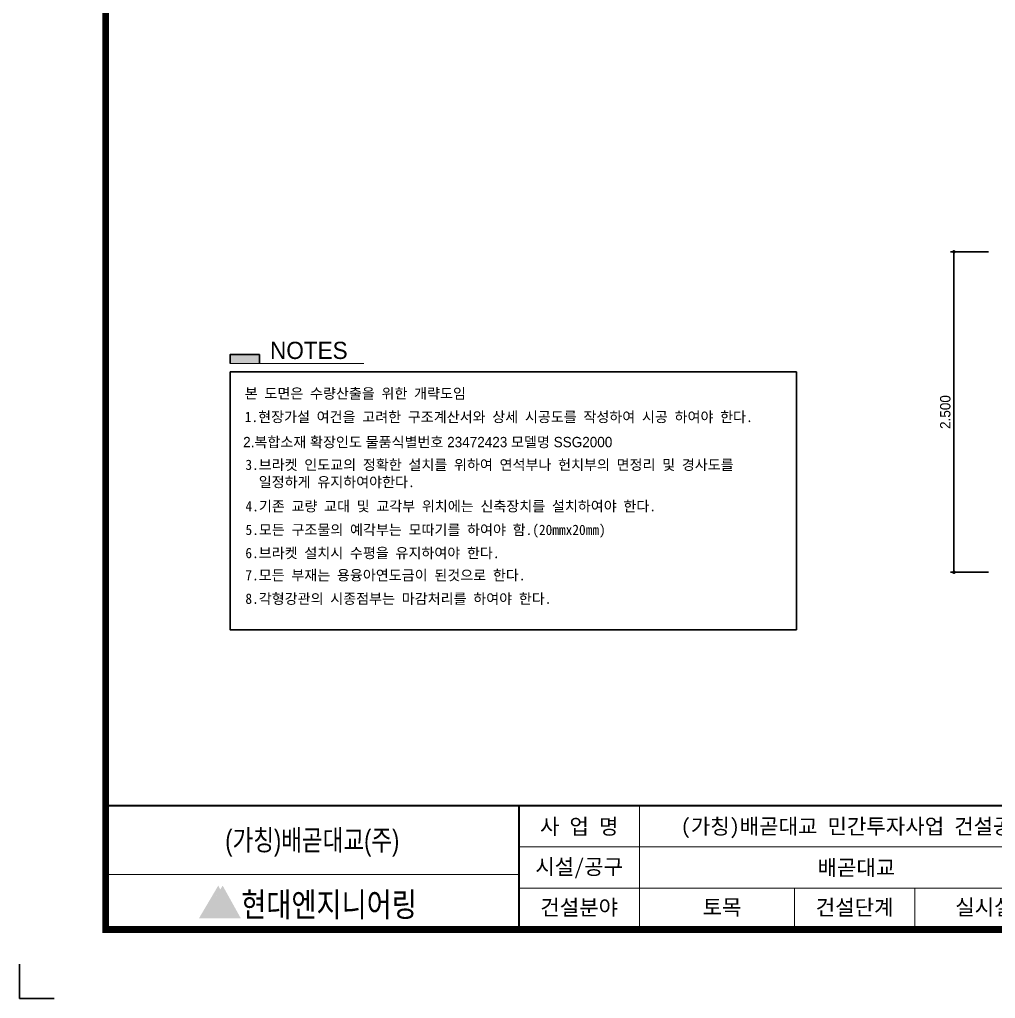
# Model space of a CAD drawing. Header units: millimetres. Extents: x 173610 to 224070, y -281283 to -269403.
# Drawn here: x 173610 to 179277, y -281283 to -275595 of the extents above; entities that cross this region are included whole.
import ezdxf
from ezdxf.enums import TextEntityAlignment as Align

# ---------------------------------------------------------------- set-up
doc = ezdxf.new("R2010")
doc.units = ezdxf.units.MM
for name, color, linetype in [('CS-DIML', 1, 'Continuous'), ('CX-BORD', 3, 'Continuous'), ('CX-BORD-LIN1', 4, 'Continuous'), ('CX-BORD-LIN2', 3, 'Continuous'), ('CX-BORD-TEX1', 7, 'Continuous'), ('CX-BORD-TEX2', 6, 'Continuous'), ('CX-BORD-TEX3', 4, 'Continuous'), ('CX-LGND', 3, 'Continuous'), ('CX-LGND-LINE', 4, 'Continuous'), ('CX-LGND-TEXT', 3, 'Continuous'), ('CX-MISC', 2, 'Continuous'), ('DIM01', 1, 'Continuous'), ('DIML', 1, 'Continuous')]:
    doc.layers.add(name, color=color, linetype=linetype)
doc.styles.add('HYM', font='')
doc.styles.add('MLTMHTXT', font='Dotum_1.TTF')
doc.styles.add('TB_BTXT', font='H2GTRE_1.TTF')
doc.styles.add('TB_TEXT', font='')
doc.styles.add('TEXT', font='Dotum_1.TTF')
doc.styles.add('돋움', font='Dotum_1.TTF')
doc.styles.get('HYM').set_extended_font_data('HY울릉도B')
doc.styles.get('TB_TEXT').set_extended_font_data('DotumChe')
doc.dimstyles.new('사본 일반도면_0100', dxfattribs={"dimtxt": 600, "dimasz": 200, "dimexe": 200, "dimexo": 0, "dimgap": 100, "dimtad": 1, "dimdec": 0, "dimlfac": 0.5, "dimzin": 0, "dimdsep": 46, "dimlunit": 6, "dimtxsty": 'TEXT', "dimblk": 'DOT', "dimcen": 0.09, "dimclrd": 1, "dimclre": 1, "dimclrt": 7, "dimadec": 8, "dimazin": 0, "dimtfac": 1, "dimtdec": 0, "dimtix": 1, "dimtmove": 2, "dimatfit": 3, "dimldrblk": 'DOT', "dimfxl": 200, "dimfrac": 2, "dimtolj": 1, "dimtzin": 0, "dimarcsym": 0})

# ---------------------------------------------------------------- blocks, each defined once
blk = doc.blocks.new('CXBLKA1')
at = {"layer": 'CX-BORD-TEX1', "true_color": 0xf0b400}
h = blk.add_hatch(color=40, dxfattribs=at)
h.dxf.hatch_style = 1
h.paths.add_polyline_path([(58.31, 31.65), (57.7, 32.75), (57.68, 32.75), (52.1, 23.29), (53.38, 23.29)])
at = {"layer": 'CX-BORD-TEX1', "true_color": 0x00b85c}
h = blk.add_hatch(color=112, dxfattribs=at)
h.dxf.hatch_style = 1
h.paths.add_polyline_path([(58.98, 32.75), (58.96, 32.75), (53.38, 23.29), (64.24, 23.29)])
at = {"layer": 'CX-BORD-LIN1', "const_width": 2}
blk.add_lwpolyline([(821, 20), (25, 20), (25, 574), (821, 574)], close=True, dxfattribs=at)
at = {"layer": 'CX-BORD-LIN1', "const_width": 0.6}
for points in [[(821, 56), (25, 56)], [(145, 20), (145, 56)]]:
    blk.add_lwpolyline(points, dxfattribs=at)
at = {"layer": 'CX-BORD-LIN2', "const_width": 0.3}
for points in [[(180, 20), (180, 56)], [(305, 44), (145, 44)], [(145, 36), (25, 36)], [(305, 32), (145, 32)], [(225, 20), (225, 32)], [(260, 20), (260, 32)]]:
    blk.add_lwpolyline(points, dxfattribs=at)
at = {"layer": 'CX-MISC'}
blk.add_lwpolyline([(10, 0), (0, 0), (0, 0), (0, 0), (0, 0), (0, 0), (0, 10)], dxfattribs=at)
at = {"layer": 'CX-BORD-TEX1', "color": 152, "style": 'HYM', "width": 0.83}
blk.add_text('현대엔지니어링', height=7, dxfattribs=at).set_placement((64.35, 23.77))
at = {"layer": 'CX-BORD-TEX1', "style": 'TB_BTXT'}
blk.add_attdef('UD_TITLE', text='', height=10, dxfattribs=at).set_placement((423, 553), align=Align.MIDDLE_CENTER)
at = {"layer": 'CX-BORD-TEX1', "style": 'MLTMHTXT', "width": 0.8, "flags": 4}
blk.add_attdef('EI_NAME', (69.69, 43.65), '', height=6, dxfattribs=at)
at = {"layer": 'CX-BORD-TEX1', "style": 'TB_BTXT', "flags": 4}
blk.add_attdef('CI_NAME', text='', height=5, dxfattribs=at).set_placement((85, 28), align=Align.MIDDLE_CENTER)
at = {"layer": 'CX-BORD-TEX2', "style": 'TB_BTXT'}
blk.add_attdef('PI_CNAME', text='', height=5, dxfattribs=at).set_placement((40, 552), align=Align.BOTTOM_LEFT)
blk.add_attdef('UD_SUBTITLE', text='', height=7, dxfattribs=at).set_placement((423, 538), align=Align.MIDDLE_CENTER)
at = {"layer": 'CX-BORD-TEX3', "style": 'TB_TEXT'}
for s, p in [('사 업 명', (162.5, 50)), ('시설/공구', (162.5, 38)), ('건설분야', (162.5, 26.5)), ('건설단계', (242.5, 26.5))]:
    blk.add_text(s, height=4.5, dxfattribs=at).set_placement(p, align=Align.MIDDLE)
at = {"layer": 'CX-BORD-TEX3', "style": 'TB_BTXT'}
blk.add_attdef('UD_CDNAME', text='', height=4, dxfattribs=at).set_placement((42, 544), align=Align.BOTTOM_LEFT)
at = {"layer": 'CX-BORD-TEX3', "style": 'TB_TEXT'}
for tag, height, p in [('DC_RDATE4', 3.5, (353, 52.5)), ('DC_RAPP4', 3.5, (510, 52.5)), ('DC_RCHK4', 3.5, (550, 52.5)), ('DC_RDGN4', 3.5, (590, 52.5)), ('PI_TITLE', 4.5, (243, 50)), ('DC_RNUM4', 3, (320, 52)), ('UD_CDIST', 4.5, (676, 50)), ('DC_RNUM3', 3, (320, 45)), ('DC_RDATE3', 3.5, (353, 45.4)), ('DC_RAPP3', 3.5, (510, 45.4)), ('DC_RCHK3', 3.5, (550, 45.4)), ('DC_RDGN3', 3.5, (590, 45.4)), ('FI_NAME', 4.5, (781, 44.87)), ('PI_CDNAME', 4.5, (243, 38)), ('DC_RDATE2', 3.5, (353, 38.5)), ('DC_RAPP2', 3.5, (510, 38.5)), ('DC_RCHK2', 3.5, (550, 38.5)), ('DC_RDGN2', 3.5, (590, 38.5)), ('DA_HSCALE', 4.5, (658.5, 38)), ('DA_VSCALE', 4.5, (693, 38)), ('DI_TITLE', 4.5, (781, 37.87)), ('DC_RNUM2', 3, (320, 38)), ('DC_RNUM1', 3, (320, 31)), ('DC_RDATE1', 3.5, (353, 31.5)), ('DC_RAPP1', 3.5, (510, 31.5)), ('DC_RCHK1', 3.5, (550, 31.5)), ('DC_RDGN1', 3.5, (590, 31.5)), ('DI_SUBTITLE', 3.5, (781, 30.87)), ('PA_CCLASS', 4.5, (204, 26.5)), ('PI_STAGE', 4.5, (283, 26.5)), ('DI_DRWNO', 4.5, (676, 26.5))]:
    blk.add_attdef(tag, text='', height=height, dxfattribs=at).set_placement(p, align=Align.MIDDLE_CENTER)
for tag, p in [('DC_RDES4', (377, 52.5)), ('DC_RDES3', (377, 45.4)), ('DC_RDES2', (377, 38.5)), ('DC_RDES1', (377, 31.5))]:
    blk.add_attdef(tag, text='', height=3.5, dxfattribs=at).set_placement(p, align=Align.MIDDLE_LEFT)
at = {"layer": 'CX-BORD-TEX3', "style": 'TB_TEXT', "flags": 1}
for tag, p in [('PI_ID', (24, 16)), ('PI_CCODE', (31, 16)), ('PA_DSDATE', (47, 16)), ('PA_DEDATE', (64, 16)), ('PA_CSDATE', (81, 16)), ('PA_CEDATE', (98, 16)), ('PA_CFDATE', (114, 16)), ('EI_ENAME', (132, 16)), ('EI_DEPT', (146, 16)), ('EI_PERSON', (158, 16)), ('EI_EMAIL', (174, 16)), ('CI_CATEG', (189, 16)), ('CI_ROLE', (204, 16)), ('CI_ONAME', (216, 16)), ('CI_ADDR', (232, 16)), ('CI_TEL', (246, 16)), ('CI_FAX', (257, 16)), ('CI_HPADDR', (270, 16)), ('CI_CODE', (287, 16)), ('CI_DEPT', (300, 16)), ('CI_PERSON', (312, 16)), ('CI_EMAIL', (329, 16)), ('CI_PROLE', (342, 16)), ('DI_MANCODE', (357, 16)), ('DI_CATEG', (377, 16)), ('DI_LDATE', (392, 16)), ('DI_PCLASS', (407, 16)), ('DI_MMCLASS', (424, 16)), ('DI_MSCLASS', (443, 16)), ('DI_ECLASS', (462, 16)), ('DI_FNAME', (478, 16)), ('DC_ONAME', (493, 16)), ('DC_NNAME', (510, 16)), ('FI_CODE', (529, 16)), ('FI_CLASS', (545, 16)), ('FI_ICODE1', (563, 16)), ('FI_ICODE2', (581, 16)), ('------------', (597, 16))]:
    blk.add_attdef(tag, p, '', height=2, dxfattribs=at)
blk = doc.blocks.new('_Dot')
at = {"layer": 'DIML', "color": 140, "linetype": 'Continuous'}
blk.add_line((0, 0), (-1, 0), dxfattribs=at)
at = {"layer": 'DIML', "color": 140, "linetype": 'Continuous', "const_width": 0.5}
blk.add_lwpolyline([(-0.25, 0, 1), (0.25, 0, 1)], format="xyb", close=True, dxfattribs=at)
blk = doc.blocks.new('*D284')
at = {"layer": 'CS-DIML', "color": 140, "lineweight": -2}
for p, q in [((179236.4, -276944.6), (179016.4, -276944.6)), ((179036.4, -276964.6), (179036.4, -278786.9)), ((179236.4, -278806.9), (179016.4, -278806.9))]:
    blk.add_line(p, q, dxfattribs=at)
at = {"layer": 'Defpoints', "color": 0}
for p in [(179236.4, -276944.6), (179036.4, -278806.9), (179236.4, -278806.9)]:
    blk.add_point(p, dxfattribs=at)
at = {"layer": 'CS-DIML', "color": 140, "lineweight": -2, "xscale": 20, "yscale": 20, "zscale": 20}
for p, rotation in [((179036.4, -276944.6), 90), ((179036.4, -278806.9), 270)]:
    blk.add_blockref('_Dot', p, dxfattribs=dict(at, rotation=rotation))
at = {"layer": 'CS-DIML', "color": 140, "insert": (178986.4, -277875.7), "char_height": 60, "attachment_point": 5, "rotation": 90, "style": 'TEXT'}
blk.add_mtext('\\A1;2.500', dxfattribs=at)

msp = doc.modelspace()

# ---------------------------------------------------------------- hatches: boundary and pattern name
at = {"layer": 'CX-LGND-LINE'}
msp.add_hatch(color=7, dxfattribs=at).paths.add_polyline_path([(175002.4681, -277592.7748), (175002.4681, -277542.0039), (174832.3239, -277542.0039), (174832.3239, -277592.7748)])

# ---------------------------------------------------------------- linework, layer by layer
at = {"layer": 'CX-LGND-LINE', "color": 7}
msp.add_lwpolyline([(174832.3239, -277592.7748), (174832.3239, -277542.0039), (175002.4681, -277542.0039), (175002.4681, -277592.7748)], dxfattribs=at)
at = {"layer": 'CX-LGND-LINE', "color": 7, "const_width": 6}
msp.add_lwpolyline([(174832.3239, -277592.7748), (175609.5079, -277592.7748)], dxfattribs=at)
at = {"layer": 'CX-LGND-LINE'}
msp.add_lwpolyline([(174832.3239, -277642.7748), (178121.6796, -277642.7748), (178121.6796, -279140.822), (174832.3239, -279140.822)], close=True, dxfattribs=at)
at = {"layer": 'DIM01', "color": 2}
msp.add_line((174832.3239, -279140.822), (178121.6796, -279140.822), dxfattribs=at)

# ---------------------------------------------------------------- block references
at = {"layer": 'CX-BORD'}
ref = msp.add_blockref('CXBLKA1', (173609.6593, -281283.0251), dxfattribs=dict(at, xscale=20, yscale=20, zscale=20))
ref.add_attrib('PI_TITLE', '(가칭)배곧대교 민간투자사업 건설공사', dxfattribs={"layer": 'CX-BORD-TEX3', "height": 90, "style": 'TB_TEXT'}).set_placement((178469.6593, -280283.0251), align=Align.MIDDLE_CENTER)
ref.add_attrib('PI_CDNAME', '배곧대교', dxfattribs={"layer": 'CX-BORD-TEX3', "height": 90, "style": 'TB_TEXT'}).set_placement((178469.6593, -280523.0251), align=Align.MIDDLE_CENTER)
ref.add_attrib('PA_CCLASS', '토목', dxfattribs={"layer": 'CX-BORD-TEX3', "height": 90, "style": 'TB_TEXT'}).set_placement((177689.6593, -280753.0251), align=Align.MIDDLE_CENTER)
ref.add_attrib('PI_STAGE', '실시설계', dxfattribs={"layer": 'CX-BORD-TEX3', "height": 90, "style": 'TB_TEXT'}).set_placement((179269.6593, -280753.0251), align=Align.MIDDLE_CENTER)
ref.add_attrib('EI_NAME', '(가칭)배곧대교(주)', dxfattribs={"layer": 'CX-BORD-TEX1', "height": 120, "style": 'MLTMHTXT', "width": 0.8}).set_placement((175309.6593, -280363.0251), align=Align.MIDDLE_CENTER)

# ---------------------------------------------------------------- texts
at = {"layer": 'CX-LGND', "style": 'TB_BTXT'}
msp.add_text('NOTES', height=100, dxfattribs=at).set_placement((175064.4124, -277567.3894))
at = {"layer": 'CX-LGND-TEXT', "style": '돋움'}
msp.add_text('2.복합소재 확장인도 물품식별번호 23472423 모델명 SSG2000', height=60, dxfattribs=at).set_placement((174908.0508, -278080.1409))
at = {"layer": 'CX-LGND-TEXT', "char_height": 60, "attachment_point": 1, "style": 'TB_TEXT'}
for s, insert in [('본 도면은 수량산출을 위한 개략도임', (174917.6573, -277737.5885)), ('1.현장가설 여건을 고려한 구조계산서와 상세 시공도를 작성하여 시공 하여야 한다.', (174917.6573, -277873.9761)), ('3.브라켓 인도교의 정확한 설치를 위하여 연석부나 헌치부의 면정리 및 경사도를\\P  일정하게 유지하여야한다.', (174921.1255, -278152.1371)), ('4.기존 교량 교대 및 교각부 위치에는 신축장치를 설치하여야 한다. ', (174921.8161, -278392.908)), ('5.모든 구조물의 예각부는 모따기를 하여야 함.(20mmx20mm)', (174921.8161, -278530.1062)), ('6.브라켓 설치시 수평을 유지하여야 한다.', (174921.1255, -278664.7293)), ('7.모든 부재는 용융아연도금이 된것으로 한다. ', (174921.1255, -278793.8851)), ('8.각형강관의 시종점부는 마감처리를 하여야 한다.  ', (174921.1255, -278930.2012))]:
    msp.add_mtext(s, dxfattribs=dict(at, insert=insert))

# ---------------------------------------------------------------- dimensions: what is measured, and where the dimension line sits
at = {"layer": 'CS-DIML'}
dim = msp.add_linear_dim(base=(179036.4069, -278806.8729), p1=(179236.4069, -276944.5957), p2=(179236.4069, -278806.8729), angle=270, text='2.500', dimstyle='사본 일반도면_0100', override={"dimscale": 0.1, "dimgap": 200, "dimdec": 3, "dimlfac": 0.001, "dimclrd": 140, "dimclre": 140, "dimclrt": 140}, dxfattribs=at)
dim.commit()
dim.dimension.update_dxf_attribs({"geometry": '*D284', "text_midpoint": (178986.3662, -277875.7343)})

doc.saveas('drawing.dxf')
